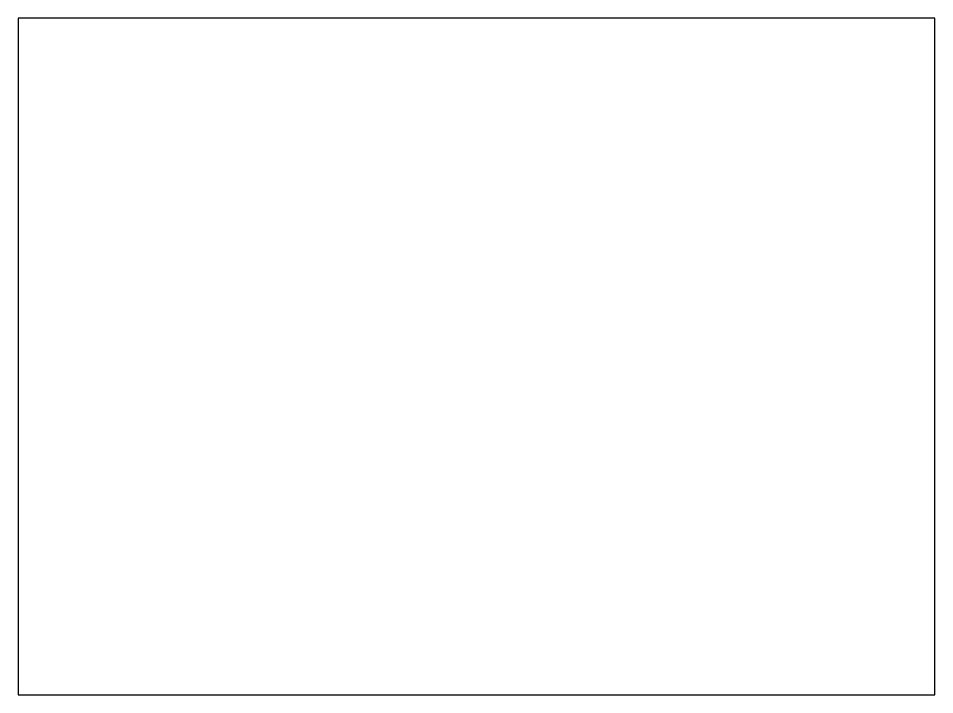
# Model space of a CAD drawing. Header units: millimetres. Extents: x -10 to 27.8, y -13.9 to 13.9.
import ezdxf

# ---------------------------------------------------------------- set-up
doc = ezdxf.new("R2010")
doc.units = ezdxf.units.MM
doc.layers.add('Edge_Cuts', color=7, linetype='CONTINUOUS')

msp = doc.modelspace()

# ---------------------------------------------------------------- linework, layer by layer
at = {"layer": 'Edge_Cuts'}
msp.add_lwpolyline([(-10, -13.949), (27.785801, -13.949), (27.785801, 13.949), (-10, 13.949)], close=True, dxfattribs=at)

doc.saveas('drawing.dxf')
